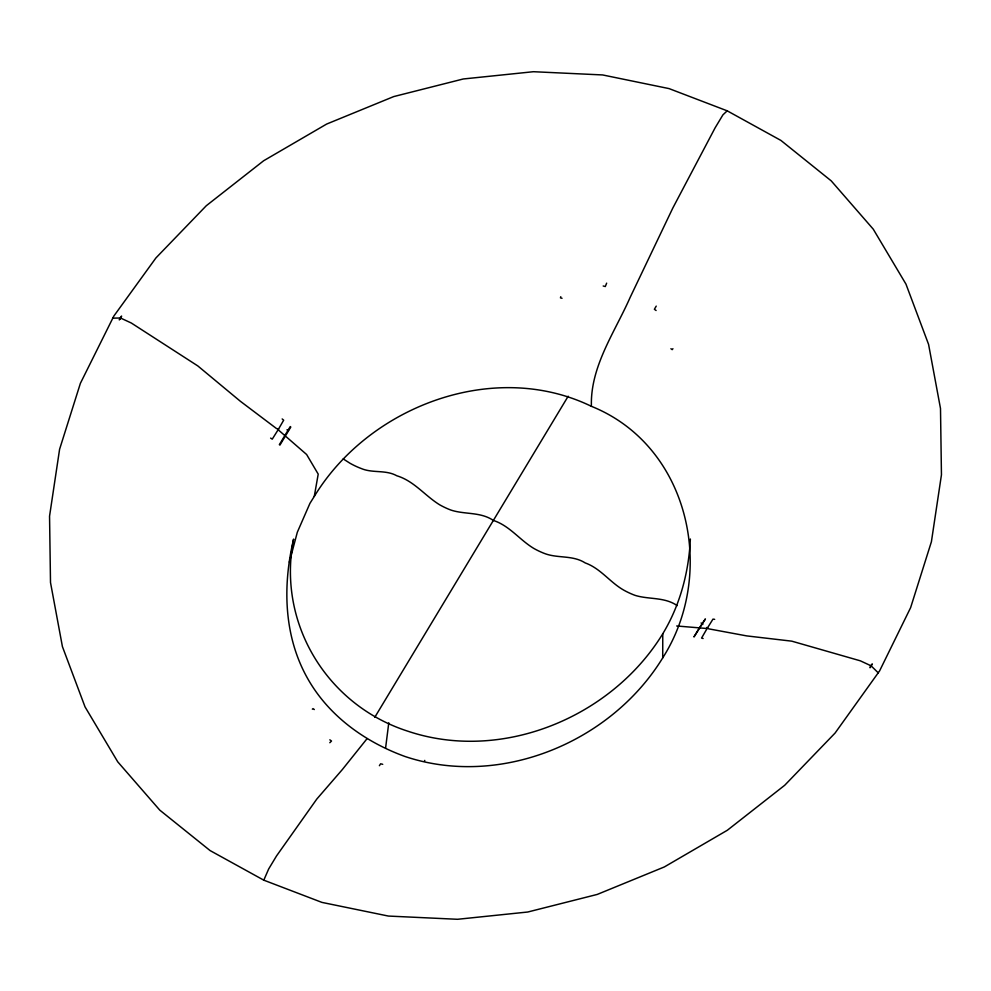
<?xml version="1.0" encoding="UTF-8"?>
<svg xmlns="http://www.w3.org/2000/svg" width="991" height="991" viewBox="0 0 991 991"><rect width="100%" height="100%" fill="white"/><g stroke="black" fill="none" stroke-linecap="round" stroke-linejoin="round"><path stroke-width="1.49" d="M662.768 633.782C611.682 717.211 502.065 762.785 407.92 731.222C326.931 705.245 276.91 623.005 293.621 539.079C282.695 584.901 283.599 634.835 306.752 676.915C327.736 715.267 364.453 741.714 404.935 756.467C500.17 788.402 611.063 742.284 662.719 657.875L662.768 633.782C680.024 605.278 688.819 572.179 690.355 539.017M662.719 657.875C717.211 572.488 689.265 445.677 591.404 406.322C590.153 366.633 614.68 332.493 630.127 297.449L672.802 208.06L715.106 127.851L722.935 114.845L727.208 110.831L780.908 140.425L831.226 180.87L873.257 229.169L905.972 284.132L928.579 344.385L940.496 408.478L941.45 474.813L931.404 541.755L910.618 607.656L879.599 670.895L835.079 733.055L784.723 785.256L727.332 830.26L664.329 866.952L597.251 894.427L527.757 912.017L457.545 919.289L388.373 916.056L321.914 902.392L263.792 880.169L210.092 850.575L159.774 810.13L117.743 761.831L85.028 706.868L62.421 646.615L50.504 582.522L49.55 516.187L59.596 449.245L80.382 383.344L113.841 316.067L155.921 257.945L206.277 205.744L263.668 160.74L326.671 124.048L393.749 96.573L463.243 78.983L533.455 71.711L602.627 74.944L669.086 88.608L727.208 110.831M385.598 747.97L388.782 722.798M289.384 562.157L297.312 532.266L309.935 503.366L314.283 496.417L318.21 474.119L306.628 454.51L285.371 436.028L290.784 427.059L290.264 426.564L279.363 444.662L279.92 445.095L285.371 436.028M560.77 296.718L560.472 297.87L562.046 298.266M120.952 318.21L121.559 316.042L119.254 319.87L120.952 318.21L131.283 323.004L197.816 365.927L240.33 401.244L276.501 428.546L278.657 429.128M870.668 665.618L870.061 667.773L872.365 663.945L870.668 665.618L860.337 660.824L791.797 641.165L746.718 635.9L708.813 628.864L706.719 627.476M424.495 761.113L424.767 760.394M606.641 283.153L605.303 286.523L603.197 285.99M263.792 880.169L268.672 868.971L276.514 855.964L316.823 799.031L342.316 769.586L367.091 738.629M270.63 438.096L272.252 439.149L278.137 429.747L283.674 420.184L282.175 418.945M314.283 496.417C369.098 406.236 493.914 358.99 591.404 406.322M656.228 306.12L654.394 309.279L656.092 310.505M714.672 619.35L712.987 619.115L707.103 628.517L701.554 638.08L703.127 638.514M699.386 627.873L693.96 636.953L705.406 618.929L699.386 627.873L676.692 625.978M374.771 717.311L568.177 396.227M379.392 765.696L380.618 763.788L382.724 764.321M672.926 348.683L672.195 349.637L670.919 348.721M329.817 742.717L331.514 741.033L329.83 739.819M312.338 709.147L313.045 708.627L314.308 709.544M286.944 429.834L288.728 429.809M112.751 318.148L120.53 318.012M699.956 627.922L707.103 628.517M677.212 605.625C664.49 596.817 649.006 599.654 635.169 595.393A39.9 18.767 31.1 0 1 623.946 590.24C610.047 582.46 600.645 568.438 585.21 562.925C573.021 555.109 558.466 558.391 545.496 553.845A39.9 18.767 31.1 0 1 534.273 548.692C519.903 540.293 509.77 525.775 493.357 520.436C480.486 511.666 464.829 514.688 450.917 510.068A39.9 18.767 31.1 0 1 439.694 504.815C424.941 495.76 414.065 480.994 396.834 475.779C385.672 469.548 372.678 473.413 361.244 468.52A39.9 18.767 31.1 0 1 350.021 463.268L343.208 458.92M701.095 622.955L702.842 624.466M278.137 429.747L284.838 435.569M871.089 665.803L878.249 672.852"/></g></svg>
